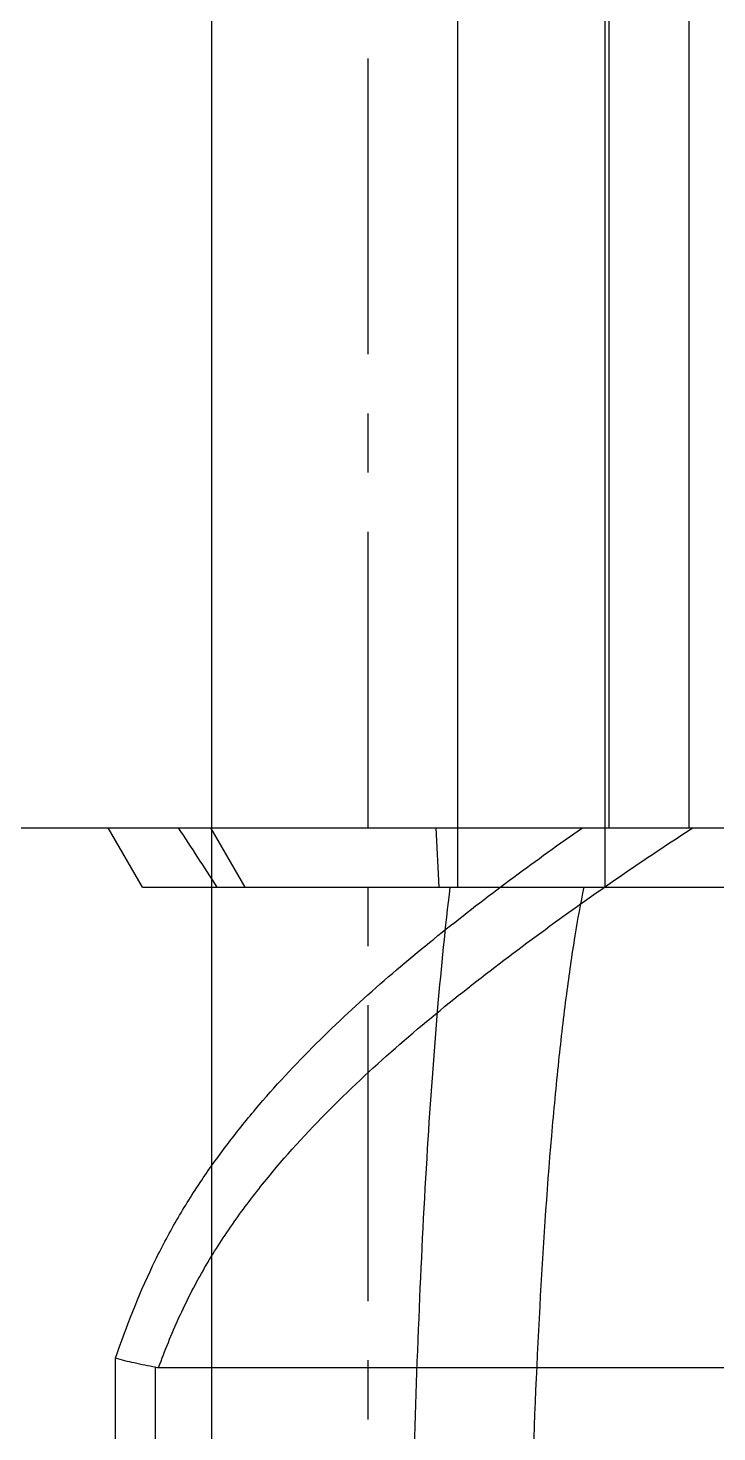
# Model space of a CAD drawing. Header units: millimetres. Extents: x 29875 to 31218, y -21313 to -20364.
# Drawn here: x 30547.08 to 30558.72, y -21053.44 to -21029.72 of the extents above; entities that cross this region are included whole.
import ezdxf

# ---------------------------------------------------------------- set-up
doc = ezdxf.new("R2010")
doc.units = ezdxf.units.MM
doc.header["$LTSCALE"] = 8
doc.linetypes.add('CENTER', pattern=[2, 1.25, -0.25, 0.25, -0.25])
for name, color, linetype in [('Cav-cor', 30, 'Continuous'), ('CL', 1, 'Continuous'), ('WT', 4, 'Continuous')]:
    doc.layers.add(name, color=color, linetype=linetype)

# ---------------------------------------------------------------- blocks, each defined once
blk = doc.blocks.new('20160903.150408')
at = {"layer": 'Cav-cor', "color": 241}
for p, q in [((-77.636, 8), (-77.636, 43)), ((-73.481, 26.995), (-73.481, 43)), ((-70.99, 26.995), (-70.99, 43)), ((-70.926, 28), (-70.926, 43)), ((-69.573, 28), (-69.573, 43)), ((-96.279, 28), (-62.85, 28)), ((-78.809, 26.995), (-79.39, 28)), ((-77.077, 26.995), (-77.657, 28)), ((-73.852, 28), (-73.801, 26.995)), ((-69.554, 27.971), (-69.509, 28)), ((-78.809, 26.995), (-66.654, 26.995)), ((-79.265, 8), (-79.265, 19.035)), ((-78.589, 8), (-78.589, 18.884)), ((-78.536, 18.88), (-62.337, 18.88))]:
    blk.add_line(p, q, dxfattribs=at)
blk.add_arc((-461.309, -221.683), 457.289, 32.94334, 33.09354, dxfattribs=at)
for points, knots in [([(-79.265, 19.035), (-79.084, 19.566), (-78.781, 20.345), (-78.27, 21.321), (-77.847, 22.003), (-77.39, 22.642), (-76.75, 23.44), (-75.895, 24.358), (-74.808, 25.364), (-73.686, 26.293), (-72.543, 27.168), (-71.768, 27.727), (-71.378, 28)], [0, 0, 0, 0, 0.138326, 0.205612, 0.271455, 0.335995, 0.399423, 0.523535, 0.644937, 0.764445, 0.882678, 1, 1, 1, 1]), ([(-78.537, 18.88), (-78.432, 19.164), (-78.208, 19.721), (-77.802, 20.515), (-77.335, 21.252), (-76.66, 22.156), (-75.738, 23.179), (-74.554, 24.282), (-73.332, 25.288), (-71.682, 26.536), (-70.413, 27.415), (-69.554, 27.971)], [0, 0, 0, 0, 0.069852, 0.138447, 0.20548, 0.271057, 0.398608, 0.5226, 0.644074, 0.763776, 1, 1, 1, 1]), ([(-74.23, 16.98), (-74.204, 17.949), (-74.141, 19.817), (-74.008, 22.48), (-73.837, 24.85), (-73.692, 26.321), (-73.61, 26.995)], [0, 0, 0, 0, 0.289905, 0.558382, 0.797007, 1, 1, 1, 1]), ([(-72.229, 16.67), (-72.195, 17.75), (-72.113, 19.793), (-71.949, 22.256), (-71.784, 24.014), (-71.653, 25.141), (-71.513, 26.121), (-71.405, 26.722), (-71.347, 26.995)], [0, 0, 0, 0, 0.31265, 0.591226, 0.713743, 0.823478, 0.919283, 1, 1, 1, 1]), ([(-78.589, 18.884), (-78.711, 18.904), (-78.938, 18.948), (-79.162, 19.004), (-79.265, 19.035)], [0, 0, 0, 0, 0.534601, 1, 1, 1, 1])]:
    blk.add_open_spline(points, degree=3, knots=knots, dxfattribs=at)
blk.add_open_spline([(-78.589, 18.884), (-78.572, 18.881), (-78.554, 18.88), (-78.536, 18.88)], degree=3, dxfattribs=at)

msp = doc.modelspace()

# ---------------------------------------------------------------- linework, layer by layer
at = {"layer": 'Cav-cor', "color": 241}
msp.add_line((30477.82, -21043.233), (30627.82, -21043.233), dxfattribs=at)
at = {"layer": 'CL', "color": 7, "linetype": 'CENTER', "ltscale": 0.5}
msp.add_line((30552.82, -20902.233), (30552.82, -21283.233), dxfattribs=at)

# ---------------------------------------------------------------- block references
at = {"layer": 'WT'}
msp.add_blockref('20160903.150408', (30627.82, -21071.233), dxfattribs=at)

doc.saveas('drawing.dxf')
